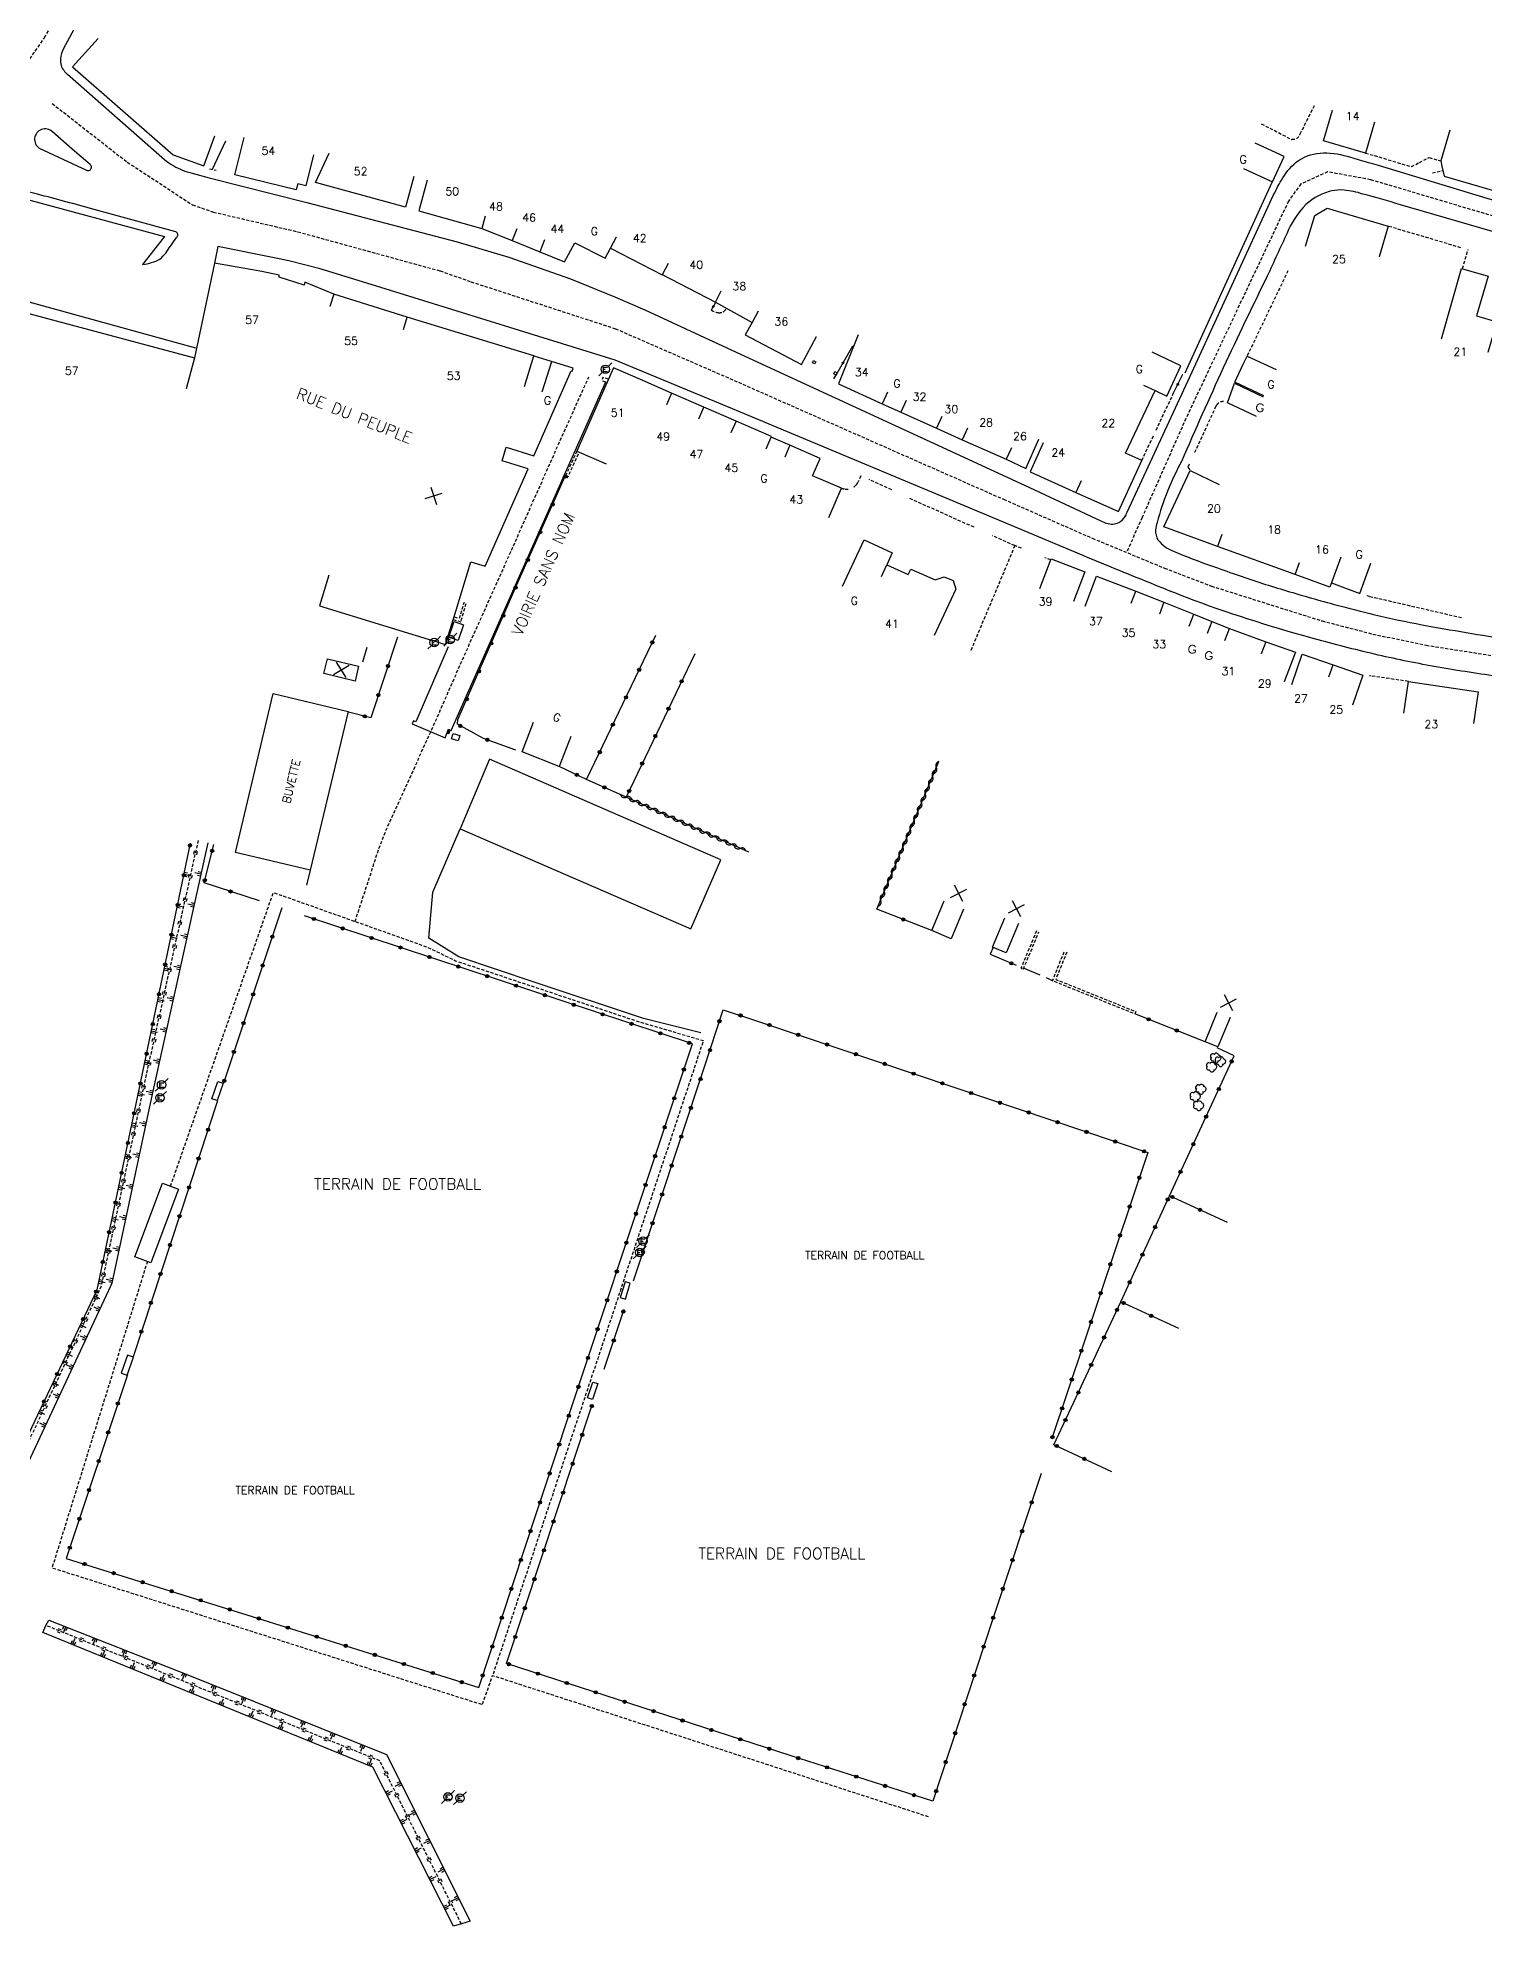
# Model space of a CAD drawing. Header units: millimetres. Extents: x 110000 to 111000, y 128000 to 129001.
# Drawn here: x 110116.5 to 110342.5, y 128413.4 to 128708.5 of the extents above; entities that cross this region are included whole.
import ezdxf
from ezdxf.enums import TextEntityAlignment as Align

# ---------------------------------------------------------------- set-up
doc = ezdxf.new("R2010")
doc.units = ezdxf.units.MM
doc.linetypes.add('DASHED', pattern=[0.75, 0.5, -0.25])
doc.layers.get('0').update_dxf_attribs({"linetype": 'CONTINUOUS'})
for name, color, linetype in [('W0001', 6, 'DASHED'), ('W0008', 7, 'CONTINUOUS'), ('W0100', 7, 'CONTINUOUS'), ('W0112', 1, 'DASHED'), ('W0211', 2, 'CONTINUOUS'), ('W0220', 5, 'DASHED'), ('W0300', 7, 'CONTINUOUS'), ('W0310', 3, 'CONTINUOUS'), ('W0322', 7, 'CONTINUOUS'), ('W0400', 7, 'CONTINUOUS'), ('W0471', 7, 'CONTINUOUS'), ('W0984', 7, 'CONTINUOUS'), ('W0989', 7, 'CONTINUOUS'), ('W0991', 7, 'CONTINUOUS'), ('W1102', 7, 'CONTINUOUS')]:
    doc.layers.add(name, color=color, linetype=linetype)
doc.styles.get("Standard").update_dxf_attribs({"font": 'romans.shx', "width": 0.85})

# ---------------------------------------------------------------- blocks, each defined once
blk = doc.blocks.new('OH01')
at = {"layer": 'W0322', "color": 0}
for radius in [0.25, 0.15]:
    blk.add_circle((0, 0), radius, dxfattribs=at)
blk = doc.blocks.new('T471')
for p, q in [((-0.333334, 0.333334), (-0.333334, -0.333334)), ((-0.333334, 0.333334), (0.333334, 0.333334)), ((-0.333334, 0), (0, 0)), ((0.500001, 0.500001), (1.000002, 1.000002)), ((-0.500001, -0.500001), (-1.000002, -1.000002)), ((-0.333334, -0.333334), (0.333334, -0.333334))]:
    blk.add_line(p, q)
blk.add_ellipse((0, 0), major_axis=(0.471405, 0.471405), ratio=1, start_param=5.4977871438, end_param=11.780972451)
blk = doc.blocks.new('T300')
for p, q in [((-0.8, 0.51), (-0.86, 0.34)), ((-0.86, 0.34), (-0.86, 0.17)), ((-0.86, 0.17), (-0.74, 0.06)), ((-0.69, 0.63), (-0.8, 0.51)), ((-0.8, -0.06), (-0.74, 0.06)), ((-0.74, 0.06), (-0.69, 0.11)), ((-0.57, 0.69), (-0.69, 0.63)), ((-0.46, 0.69), (-0.57, 0.69)), ((-0.29, 0.63), (-0.46, 0.69)), ((-0.29, 0.63), (-0.17, 0.74)), ((-0.23, 0.57), (-0.29, 0.63)), ((-0.17, 0.74), (-0.06, 0.8)), ((-0.06, 0.8), (0.06, 0.8)), ((0.06, 0.8), (0.23, 0.74)), ((0.23, 0.74), (0.34, 0.63)), ((0.34, 0.63), (0.4, 0.51)), ((0.46, 0.46), (0.34, 0.46)), ((0.4, 0.51), (0.4, 0.46)), ((0.57, 0.4), (0.46, 0.46)), ((0.57, 0.4), (0.69, 0.29)), ((0.69, 0.29), (0.74, 0.17)), ((0.74, 0.06), (0.69, -0.17)), ((0.74, 0.17), (0.74, 0.06)), ((-0.8, -0.17), (-0.8, -0.06)), ((-0.8, -0.23), (-0.8, -0.17)), ((-0.74, -0.34), (-0.8, -0.23)), ((-0.69, -0.4), (-0.74, -0.34)), ((-0.51, -0.46), (-0.69, -0.4)), ((-0.4, -0.46), (-0.51, -0.46)), ((-0.4, -0.46), (-0.34, -0.46)), ((-0.34, -0.46), (-0.34, -0.4)), ((-0.34, -0.51), (-0.34, -0.46)), ((-0.29, -0.63), (-0.34, -0.51)), ((-0.17, -0.74), (-0.29, -0.63)), ((-0.06, -0.8), (-0.17, -0.74)), ((0.06, -0.8), (-0.06, -0.8)), ((0.17, -0.74), (0.06, -0.8)), ((0.23, -0.69), (0.17, -0.74)), ((0.29, -0.46), (0.23, -0.46)), ((0.29, -0.63), (0.23, -0.69)), ((0.46, -0.4), (0.29, -0.46)), ((0.34, -0.51), (0.29, -0.63)), ((0.34, -0.51), (0.34, -0.46)), ((0.57, -0.34), (0.46, -0.4)), ((0.63, -0.29), (0.57, -0.34)), ((0.69, -0.17), (0.63, -0.29))]:
    blk.add_line(p, q)
blk = doc.blocks.new('T400')
for p, q in [((-0.15, 0.3), (0.15, 0.3)), ((-0.15, -0.25), (-0.15, 0.3)), ((-0.15, 0.15), (0.15, 0.15)), ((-0.15, 0), (0.15, 0)), ((0.15, 0.3), (0.15, -0.25)), ((-0.15, -0.15), (0.15, -0.15)), ((-0.15, -0.25), (-0.15, -0.3)), ((-0.15, -0.3), (0.15, -0.3)), ((0.15, -0.3), (0.15, -0.25))]:
    blk.add_line(p, q)
blk = doc.blocks.new('t211o')
at = {"color": 0, "linetype": 'Continuous'}
for p, q in [((-0.29, 0.5), (-0.29, 0)), ((0, 1), (0, 0)), ((0.29, 0.5), (0.29, 0))]:
    blk.add_line(p, q, dxfattribs=at)
blk = doc.blocks.new('t991o')
at = {"color": 0, "linetype": 'Continuous'}
for p, q in [((-1, 1), (1, -1)), ((-1, -1), (1, 1))]:
    blk.add_line(p, q, dxfattribs=at)
blk = doc.blocks.new('t322o')
at = {"color": 0, "linetype": 'Continuous'}
for radius in [0.25, 0.15]:
    blk.add_circle((0, 0), radius, dxfattribs=at)
blk = doc.blocks.new('t310o')
at = {"color": 0, "linetype": 'Continuous'}
for centre, start, end in [((-0.5, 0.38), 216.8699, 323.1304), ((0.5, -0.37), 36.8699, 143.1303)]:
    blk.add_arc(centre, 0.625, start, end, dxfattribs=at)
blk = doc.blocks.new('t220o')
at = {"color": 0, "linetype": 'Continuous'}
for p, q in [((-0.25, 0.25), (0.25, 0.25)), ((-0.25, -0.25), (0.25, -0.25))]:
    blk.add_line(p, q, dxfattribs=at)

msp = doc.modelspace()

# ---------------------------------------------------------------- linework, layer by layer
at = {"layer": 'W0001'}
for points in [[(110000, 128570.08), (110006.63, 128576.43), (110022.99, 128593.94), (110050.82, 128625.62), (110059.6, 128635.59), (110085.46, 128665.16), (110098.4, 128680.4), (110117.54, 128708.51), (110124.45, 128720.43), (110146.71, 128761.65), (110191.31, 128843.55), (110197.54, 128853.16), (110207.24, 128865.84), (110226.96, 128887.47), (110250.24, 128913.89), (110267.84, 128925.05), (110261.51, 128938.3), (110259.39, 128941.04), (110253.92, 128945.71), (110190.57, 128987.87), (110173.53, 128999.16), (110172.53, 129000)], [(110118.76, 128698.24), (110130.5, 128689.07), (110140.68, 128682.4), (110143.96, 128681.27), (110157.14, 128678.19), (110179.36, 128672.08), (110184.17, 128670.39), (110206.74, 128663.05), (110225.98, 128654.67), (110267.39, 128636.39), (110281.24, 128630.31), (110292.5, 128625.64), (110299.84, 128622.83), (110317.13, 128617.39), (110325.07, 128615.34), (110333.39, 128613.59), (110349.75, 128611.04), (110437.54, 128600.11), (110457.26, 128596.81), (110468.87, 128594.86), (110468.87, 128594.86)], [(110477.33, 128640.77), (110464.62, 128645.75), (110455.38, 128649.92), (110449.51, 128653.54), (110443.28, 128653.82), (110437.86, 128653), (110364.05, 128674.64), (110324.7, 128686.33), (110318, 128687.55), (110313.83, 128685.68), (110311.88, 128682.98), (110295.86, 128649.02), (110289.02, 128633.56), (110286.59, 128628.09), (110286.59, 128628.09)]]:
    msp.add_lwpolyline(points, dxfattribs=at)
at = {"layer": 'W0001', "flags": 128}
for points in [[(110166.09, 128570.43), (110169.79, 128581.78), (110170.85, 128584.5), (110177.9, 128600.07), (110178.51, 128601.4), (110182.61, 128610.79), (110190.4, 128628.18), (110197.9, 128645.09), (110202.61, 128655.54)], [(110137.25, 128529.07), (110153.32, 128574.96), (110177.38, 128566.43), (110181.79, 128564.29), (110183.14, 128563.84), (110210.6, 128554.71), (110220.49, 128551.82), (110207.54, 128512.83), (110203.57, 128500.87), (110202.15, 128496.64), (110187.57, 128452.62)], [(110133.63, 128517.31), (110118.75, 128469.45), (110185.97, 128448.07), (110187.57, 128452.62), (110255.65, 128430.57)]]:
    msp.add_lwpolyline(points, dxfattribs=at)
at = {"layer": 'W0008'}
for points in [[(110126.62, 128718.08), (110120.54, 128706.83, 0.1048), (110120.05, 128705.23, 0.098), (110120.16, 128704.17, 0.1317), (110121.14, 128702.8), (110136.32, 128689.46, 0.0346), (110137.67, 128688.55), (110137.76, 128688.49, 0.0793), (110140.62, 128687.34), (110143.27, 128686.62), (110158.56, 128682.75), (110182.05, 128676.6), (110190.12, 128674.2), (110199.74, 128670.83), (110206.76, 128667.99), (110211.33, 128666), (110226.31, 128659.06), (110270.63, 128638.61), (110282.58, 128633.05, 0.1206), (110284.45, 128632.49, 0.144), (110285.68, 128632.98, 0.1257), (110286.51, 128633.99, -0.0012), (110286.68, 128634.38), (110296.51, 128655.65), (110309.57, 128683.95, -0.0338), (110311, 128686.6, -0.1013), (110313.47, 128689.35, -0.1403), (110317.34, 128690.52, -0.0777), (110321.58, 128689.84, -0.0015), (110322.93, 128689.44, -0.0021), (110325.89, 128688.58), (110373.92, 128674.04)], [(110118.8, 128693.82, 1.0925), (110116.75, 128691.25), (110124.12, 128687.84, 1.0022), (110124.68, 128688.68), (110121.88, 128691.1), (110118.8, 128693.82), (110118.8, 128693.82)], [(110132.89, 128673.1, 0.0994), (110135.6, 128673.91, 0.0777), (110137.23, 128675.96, 0.0289), (110138.18, 128677.32, 0.5776), (110138.08, 128678.18), (110125.31, 128681.66, 0.0057), (110116.46, 128684.07), (110113.51, 128684.8, 0.108), (110110.41, 128684.63, 0.0739), (110106.52, 128683.28, 0.0374), (110104.39, 128682.1, 0.8589), (110104.09, 128681.21), (110110.05, 128679.51), (110113.53, 128683.6), (110136.32, 128677.45), (110132.89, 128673.1), (110132.89, 128673.1)], [(110354.19, 128675.24), (110329.38, 128682.39, 0.0186), (110323.5, 128684.08, 0.0667), (110320.57, 128684.69, 0.0867), (110318.66, 128684.57, 0.0175), (110318.25, 128684.46, 0.1446), (110314.19, 128682.01, 0.085), (110311.67, 128677.99, 0.0024), (110308.57, 128671.25, 0.0135), (110295.22, 128642.39, 0.0602), (110291.36, 128632.75, 0.076), (110291.11, 128631.6, 0.1531), (110291.53, 128630.01, 0.1479), (110293.93, 128628.3, 0.0203), (110299.85, 128626.01, 0.0039), (110303.71, 128624.64, 0.0114), (110311.09, 128622.25, 0.0095), (110318.89, 128620.02, 0.01), (110325.39, 128618.35, 0.0114), (110332.73, 128616.8, 0.0089), (110346.6, 128614.47, 0.0073)], [(110343.78, 128608.82, -0.0093), (110334.04, 128610.39, -0.0129), (110324.74, 128612.33, -0.01), (110315.37, 128614.76, -0.024), (110295.98, 128621.03, -0.0044), (110291.07, 128622.99, -0.003), (110279.9, 128627.56), (110264.16, 128634.17), (110225.64, 128650.29), (110206.73, 128658.12), (110168.61, 128669.96), (110160.63, 128672.38), (110155.71, 128673.63), (110153.69, 128674.05), (110144.64, 128675.91), (110144.12, 128673.27), (110144.12, 128673.27)], [(110141.21, 128660.01), (110111.22, 128668.28, 0.0953), (110104.56, 128668.42, 0.045), (110096.4, 128666.9, 0.0403), (110089.4, 128664, 0.0986), (110087.53, 128662.77), (110058.69, 128629.97), (110050.7, 128620.89), (110029.06, 128596.27, -0.0153), (110009.7, 128575.24, -0.0057), (110003.17, 128568.84, -0.00369), (110000, 128565.82)]]:
    msp.add_lwpolyline(points, format="xyb", dxfattribs=at)
at = {"layer": 'W0008', "flags": 128}
for points in [[(110180.64, 128613.36), (110175.57, 128601.64), (110175.22, 128601.8), (110174.99, 128601.3), (110180.17, 128599.11), (110180.65, 128600.49), (110181.07, 128600.28), (110191.34, 128623.45), (110205.26, 128654.74)], [(110220.11, 128553.03), (110211.11, 128555.25), (110194.06, 128560.94), (110182.3, 128564.9), (110177.6, 128567.82), (110178.2, 128575.01), (110182.51, 128584.92)]]:
    msp.add_lwpolyline(points, dxfattribs=at)
for points in [[(110181.4, 128599.81), (110182.46, 128599.47), (110182.19, 128598.64), (110181.14, 128598.98)], [(110182.51, 128584.92), (110218.51, 128569.28), (110223.2, 128580.04), (110187.07, 128595.77)]]:
    msp.add_lwpolyline(points, close=True, dxfattribs=at)
at = {"layer": 'W0100', "flags": 128}
for points in [[(110161.98, 128624.55), (110160.51, 128619.77), (110180.19, 128613.73), (110181.85, 128619.09), (110184.18, 128626.64), (110186.39, 128625.96), (110193.12, 128641.16), (110189.04, 128642.42), (110189.7, 128644.54), (110194.02, 128643.21), (110199.86, 128656.45), (110200, 128656.41), (110200.15, 128656.89), (110194.08, 128658.77)], [(110211.02, 128654.94), (110206.44, 128656.95), (110202.49, 128647.97), (110200.72, 128643.9), (110205.31, 128641.91)], [(110199.79, 128599.31), (110197.98, 128594.65), (110192.16, 128596.91), (110193.97, 128601.57)], [(110261.11, 128572.35), (110259.18, 128567.74), (110256.15, 128569.02), (110258.08, 128573.63)], [(110269.72, 128570.13), (110267.8, 128565.51), (110265.67, 128566.4), (110267.59, 128571.01)], [(110302.76, 128555.45), (110300.85, 128550.83), (110298.86, 128551.65), (110300.77, 128556.27)]]:
    msp.add_lwpolyline(points, dxfattribs=at)
for points in [[(110183.03, 128616.76), (110182.16, 128614.31), (110180.7, 128614.83), (110181.57, 128617.28)], [(110166.64, 128610.31), (110166.08, 128607.99), (110161.22, 128609.17), (110161.78, 128611.48)], [(110164.98, 128603.24), (110159.06, 128578.43), (110147.38, 128581.22), (110153.3, 128606.03)], [(110144.62, 128545.45), (110145.48, 128545.16), (110144.55, 128542.45), (110143.7, 128542.74)], [(110135.98, 128529.55), (110138.52, 128528.59), (110134.19, 128517.1), (110131.66, 128518.05)], [(110209.05, 128513.9), (110208.26, 128514.14), (110207.5, 128511.66), (110208.3, 128511.42)], [(110130.51, 128502.69), (110129.54, 128499.88), (110130.48, 128499.56), (110131.45, 128502.37)], [(110203.18, 128495.75), (110202.39, 128496.01), (110203.2, 128498.47), (110203.98, 128498.22)]]:
    msp.add_lwpolyline(points, close=True, dxfattribs=at)
at = {"layer": 'W0112'}
for p, q in [((110237.53, 128657.71), (110237.71, 128658.07)), ((110237.89, 128657.54), (110237.53, 128657.71)), ((110237.71, 128658.07), (110238.06, 128657.89)), ((110238.06, 128657.89), (110237.89, 128657.54)), ((110240.85, 128655.99), (110241.02, 128656.35)), ((110241.21, 128655.81), (110240.85, 128655.99)), ((110241.02, 128656.35), (110241.38, 128656.17)), ((110241.38, 128656.17), (110241.21, 128655.81))]:
    msp.add_line(p, q, dxfattribs=at)
for points in [[(110307.62, 128695.05), (110310.31, 128693.71), (110312.35, 128692.59), (110312.4, 128692.67, 0.3897), (110313.72, 128693.47), (110315.95, 128697.95), (110315.95, 128697.95)], [(110221.73, 128665.93, 0.0986), (110222.86, 128665.55, 0.1597), (110223.65, 128665.73, 0.0816), (110224.08, 128666.18), (110224.08, 128666.18)], [(110301.74, 128651.69, 0.1244), (110300.91, 128651.41, 0.1142), (110300.56, 128650.92), (110297.22, 128643.69), (110297.22, 128643.69)], [(110245.09, 128640.04), (110244.69, 128639.14, -0.0788), (110244.36, 128638.65, -0.0405), (110244, 128638.33), (110244, 128638.33)], [(110243.13, 128637.99, -0.0442), (110242.62, 128637.98, -0.0494), (110242.06, 128638.12), (110242.06, 128638.12)]]:
    msp.add_lwpolyline(points, format="xyb", dxfattribs=at)
for points in [[(110323.9, 128690.5), (110325.29, 128690.1), (110331.09, 128688.37), (110332.34, 128689.02), (110333.85, 128689.8), (110335.67, 128689.27), (110335.67, 128689.27)], [(110143.33, 128688.03), (110144.4, 128687.81), (110144.4, 128687.81)], [(110334.37, 128687.42), (110335.99, 128687.77), (110335.99, 128687.77)], [(110338.82, 128675.7), (110327.47, 128679.06), (110327.47, 128679.06)], [(110339.07, 128672.45), (110339.94, 128675.4), (110339.94, 128675.4)], [(110311.81, 128672.1), (110305.42, 128658.78), (110305.42, 128658.78)], [(110194.2, 128658.73), (110194, 128658.79), (110194, 128658.79)], [(110291.21, 128647.19), (110293.89, 128652.9), (110293.89, 128652.9)], [(110288.98, 128642.45), (110290.78, 128646.3), (110290.78, 128646.3)], [(110249.9, 128637.88), (110246.36, 128639.47), (110246.36, 128639.47)], [(110296.39, 128641.86), (110296.17, 128641.42), (110296.55, 128640.86), (110296.55, 128640.86)], [(110262.77, 128632.02), (110252.75, 128636.51), (110252.75, 128636.51)], [(110270.18, 128628.75), (110269.14, 128629.15), (110265.64, 128630.71), (110265.64, 128630.71)], [(110269.14, 128629.15), (110262.17, 128612.55), (110262.17, 128612.55)], [(110274.75, 128626.96), (110273.84, 128627.25), (110273.84, 128627.25)], [(110324.1, 128621.37), (110324.47, 128621.26), (110324.47, 128621.26)], [(110324.55, 128621.23), (110339.15, 128617.86), (110339.15, 128617.86)], [(110330.62, 128607.94), (110324.53, 128608.82), (110324.53, 128608.82)]]:
    msp.add_lwpolyline(points, dxfattribs=at)
at = {"layer": 'W0112', "flags": 128}
for points in [[(110205.65, 128655.15), (110204.79, 128655.43), (110204.63, 128654.95), (110205.44, 128654.68)], [(110200.72, 128643.9), (110198.91, 128639.99), (110199.28, 128639.82), (110201.09, 128643.73)], [(110181.39, 128617.61), (110182.6, 128617.24), (110183.44, 128620.11), (110183.05, 128620.23), (110182.33, 128617.74), (110181.51, 128617.99)], [(110272.53, 128568.96), (110270.1, 128563.12), (110270.47, 128562.97), (110272.9, 128568.81)], [(110277.26, 128565.65), (110275.54, 128561.38), (110288.04, 128556.35), (110287.89, 128555.98), (110275.02, 128561.16), (110276.89, 128565.79)]]:
    msp.add_lwpolyline(points, dxfattribs=at)
at = {"layer": 'W0211', "flags": 128}
msp.add_lwpolyline([(110143.08, 128582.74), (110134.38, 128543.46), (110128.09, 128513.9), (110127.93, 128513.56), (110095.01, 128443.19), (110093.84, 128443.74), (110093.12, 128444.18)], dxfattribs=at)
msp.add_lwpolyline([(110168.87, 128438.3), (110117.31, 128459.33), (110117.79, 128460.44), (110118.22, 128461.27), (110139.97, 128452.72), (110170.99, 128440.26), (110184.06, 128414.23), (110182.69, 128413.79), (110181.48, 128413.44)], close=True, dxfattribs=at)
at = {"layer": 'W0220', "flags": 128}
for points in [[(110093.84, 128443.74), (110126.43, 128513.4), (110132.9, 128543.79), (110141.6, 128583.07)], [(110182.69, 128413.79), (110169.93, 128439.28), (110117.79, 128460.44)]]:
    msp.add_lwpolyline(points, dxfattribs=at)
at = {"layer": 'W0310'}
msp.add_lwpolyline([(110295.74, 128656.17), (110309.33, 128685.93), (110309.33, 128685.93)], dxfattribs=at)
at = {"layer": 'W0310', "flags": 128}
for points in [[(110247.59, 128572.36), (110257.27, 128595.4)], [(110227.58, 128581.24), (110208.43, 128589.87)]]:
    msp.add_lwpolyline(points, dxfattribs=at)
at = {"layer": 'W0322'}
for points in [[(110222.35, 128667.06), (110221.72, 128665.95), (110221.72, 128665.95)], [(110240.86, 128655.19), (110241.34, 128656.02), (110243.83, 128660.36), (110243.83, 128660.36)], [(110293.83, 128652.8), (110295.4, 128655.97), (110295.4, 128655.97)]]:
    msp.add_lwpolyline(points, dxfattribs=at)
at = {"layer": 'W0322', "flags": 128}
for points in [[(110191.21, 128597.21), (110186.14, 128599.04), (110182.06, 128601.25), (110182.15, 128602), (110191.29, 128622.92), (110198.91, 128639.99)], [(110172.72, 128614.84), (110168.53, 128602.24), (110165.04, 128603.15)], [(110167.93, 128613.22), (110167.26, 128610.95)], [(110202.25, 128592.61), (110213.05, 128615.15)], [(110219.14, 128612.24), (110208.43, 128589.87), (110202.25, 128592.61), (110197.98, 128594.65)], [(110088.61, 128446.33), (110093.12, 128444.18), (110125.78, 128512.87), (110131.88, 128541.93), (110140.37, 128582.67)], [(110151.14, 128573.63), (110142.5, 128576.47), (110144.02, 128582.47)], [(110159.06, 128578.43), (110158.5, 128576.08)], [(110154.66, 128572.57), (110145.52, 128545.17)], [(110256.15, 128569.02), (110247.59, 128572.36)], [(110130.53, 128499.62), (110120.96, 128470.92), (110150.82, 128461.59), (110185.4, 128450.75), (110194.36, 128477.86), (110218.78, 128551.3), (110158.18, 128571.31)], [(110265.73, 128566.37), (110265.29, 128565.31), (110269.34, 128563.58)], [(110273.08, 128562.02), (110270.48, 128563.14)], [(110275.02, 128561.16), (110274.1, 128561.6)], [(110209.55, 128514.26), (110220.62, 128547.58), (110223.59, 128556.64), (110229.56, 128554.67), (110259.63, 128544.52), (110289.89, 128534.33), (110274.94, 128489.63)], [(110298.86, 128551.65), (110287.89, 128555.98)], [(110284.3, 128484.45), (110275.24, 128488.68), (110285.69, 128511.02), (110293.3, 128527.58), (110303.41, 128549.43), (110300.77, 128550.71)], [(110144.61, 128542.41), (110131.39, 128502.39)], [(110302.37, 128523.38), (110293.3, 128527.58)], [(110204.99, 128500.46), (110208.12, 128509.88)], [(110294.76, 128506.82), (110285.69, 128511.02)], [(110273.27, 128484.18), (110265.75, 128461.61), (110256.33, 128432.99), (110234.18, 128440.06), (110189.75, 128454.5), (110203.12, 128494.92)]]:
    msp.add_lwpolyline(points, dxfattribs=at)
at = {"layer": 'W1102'}
for points in [[(110125.93, 128708.38), (110121.96, 128703.98), (110137.67, 128690.21), (110137.68, 128690.2), (110142.47, 128688.47), (110144.17, 128693.17), (110144.17, 128693.17)], [(110325.3, 128695.3), (110323.9, 128690.5), (110317.38, 128692.4), (110318.78, 128697.2), (110318.78, 128697.2)], [(110143.73, 128687.86), (110145.87, 128692.38), (110145.87, 128692.38)], [(110159.6, 128690.24), (110158.39, 128685.39), (110157.12, 128685.7), (110156.87, 128684.72), (110147.31, 128687.1), (110148.76, 128692.92), (110148.76, 128692.92)], [(110337.07, 128694.07), (110335.67, 128689.27), (110335.85, 128688.44), (110336.19, 128686.88), (110346.92, 128683.74), (110348.32, 128688.54), (110348.32, 128688.54)], [(110175.28, 128686.85), (110173.95, 128682.03), (110159.89, 128685.91), (110162.01, 128690.45), (110162.01, 128690.45)], [(110304.84, 128688.07), (110309.39, 128685.98), (110311.21, 128689.96), (110306.67, 128692.04), (110306.67, 128692.04)], [(110177.36, 128686.28), (110176.02, 128681.46), (110185.88, 128678.71), (110190.61, 128676.82), (110194.92, 128675.08), (110198.81, 128673.51), (110200.42, 128676.48), (110205.15, 128674.07), (110206, 128675.65), (110214.07, 128671.46), (110214.06, 128671.5), (110222.36, 128667.17), (110228.09, 128664), (110227.04, 128662.07), (110235.83, 128657.43), (110238.16, 128661.85), (110238.16, 128661.85)], [(110186.41, 128680.64), (110185.88, 128678.71), (110185.88, 128678.71)], [(110314.57, 128675.93), (110315.99, 128680.72), (110317.94, 128681.86), (110327.47, 128679.06), (110326.05, 128674.26), (110326.05, 128674.26)], [(110191.35, 128678.67), (110190.61, 128676.82), (110190.61, 128676.82)], [(110195.67, 128676.93), (110194.92, 128675.08), (110194.92, 128675.08)], [(110206, 128675.65), (110206.93, 128677.42), (110206.93, 128677.42)], [(110192.54, 128654.01), (110194, 128658.79), (110174.23, 128664.85), (110162.75, 128668.44), (110158.23, 128670.33), (110158.14, 128669.85), (110154.21, 128671.09), (110154.24, 128671.42), (110151.53, 128671.98), (110144.12, 128673.27), (110140.99, 128658.48), (110140.99, 128658.48)], [(110215, 128673.23), (110214.07, 128671.46), (110214.07, 128671.46)], [(110335.79, 128661.48), (110338.92, 128672.47), (110343.09, 128671.25), (110341.25, 128665.07), (110344.45, 128664.11), (110343.02, 128659.32), (110343.02, 128659.32)], [(110222.36, 128667.17), (110223.29, 128668.94), (110223.29, 128668.94)], [(110109.32, 128661.78), (110110.62, 128666.61), (110140.99, 128658.48), (110139.7, 128653.65), (110139.7, 128653.65)], [(110162.75, 128668.44), (110162.15, 128666.53), (110162.15, 128666.53)], [(110173.63, 128662.94), (110174.23, 128664.85), (110174.23, 128664.85)], [(110229.02, 128665.77), (110228.09, 128664), (110228.09, 128664)], [(110244.66, 128662.08), (110241.6, 128654.42), (110248.43, 128651.29), (110251.35, 128649.99), (110256.92, 128647.5), (110260.92, 128645.67), (110267.79, 128642.64), (110270.84, 128641.23), (110272.9, 128645.79), (110272.9, 128645.79)], [(110195.29, 128653.19), (110196.79, 128657.93)], [(110273.54, 128645.23), (110271.51, 128640.66), (110278.69, 128637.46), (110285.33, 128634.51), (110288.98, 128642.45), (110288.97, 128642.44), (110286.43, 128643.62), (110291.06, 128653.39), (110292.86, 128652.53), (110295.09, 128657.23), (110290.57, 128659.37), (110290.57, 128659.37)], [(110308.01, 128652.55), (110303.48, 128654.68), (110304.82, 128657.53), (110305.42, 128658.78), (110309.94, 128656.65), (110309.94, 128656.65)], [(110240.07, 128633.53), (110242.06, 128638.12), (110237.54, 128640.08), (110238.72, 128642.79), (110234.01, 128644.83), (110231.06, 128646.11), (110231.11, 128646.22), (110225.6, 128648.61), (110220.57, 128650.8), (110215.51, 128653), (110211.02, 128654.95)], [(110289.25, 128654.24), (110291.06, 128653.39), (110291.06, 128653.39)], [(110306.87, 128649.35), (110302.35, 128651.48), (110303.43, 128654.55), (110307.95, 128652.42), (110307.95, 128652.42)], [(110215.51, 128653), (110214.72, 128651.16), (110214.72, 128651.16)], [(110249.25, 128653.12), (110248.43, 128651.29), (110248.43, 128651.29)], [(110252.18, 128651.81), (110251.35, 128649.99), (110251.35, 128649.99)], [(110219.78, 128648.96), (110220.57, 128650.8), (110220.57, 128650.8)], [(110225.6, 128648.61), (110224.8, 128646.77), (110224.8, 128646.77)], [(110257.74, 128649.32), (110256.92, 128647.5), (110256.92, 128647.5)], [(110230.27, 128644.27), (110231.06, 128646.11), (110231.06, 128646.11)], [(110261.74, 128647.49), (110260.92, 128645.67), (110260.92, 128645.67)], [(110234.01, 128644.83), (110233.21, 128643), (110233.21, 128643)], [(110268.62, 128644.46), (110267.79, 128642.64), (110267.79, 128642.64)], [(110279.5, 128639.28), (110278.69, 128637.46), (110278.69, 128637.46)], [(110320.06, 128627.36), (110318.35, 128622.66), (110312.91, 128624.63), (110300.82, 128629.01), (110292.39, 128632.08), (110296.55, 128640.87), (110301.07, 128638.73), (110301.07, 128638.73)], [(110301.5, 128630.89), (110300.82, 128629.01), (110300.82, 128629.01)], [(110242.23, 128622.82), (110245.61, 128630.07), (110249.98, 128628.04), (110249.16, 128626.13), (110252.5, 128624.66), (110252.87, 128625.48), (110256.7, 128623.79), (110258.11, 128624.28), (110259.5, 128623.69), (110259.93, 128622.37), (110256.55, 128615.12), (110256.55, 128615.12)], [(110248.31, 128624.32), (110249.16, 128626.13), (110249.16, 128626.13)], [(110273.04, 128622.43), (110274.82, 128627.09), (110280.09, 128625.08), (110278.3, 128620.41), (110278.3, 128620.41)], [(110312.91, 128624.63), (110313.59, 128626.51), (110313.59, 128626.51)], [(110318.59, 128623.34), (110323.03, 128621.69), (110324.74, 128626.39), (110324.74, 128626.39)], [(110280.12, 128619.71), (110281.9, 128624.38), (110288.03, 128622.05), (110292.43, 128620.31), (110297.08, 128618.42), (110299.89, 128617.3), (110302.65, 128616.19), (110308.33, 128614.13), (110312.98, 128612.53), (110311.2, 128607.86), (110311.2, 128607.86)], [(110287.32, 128620.19), (110288.03, 128622.05), (110288.03, 128622.05)], [(110292.43, 128620.31), (110291.72, 128618.44), (110291.72, 128618.44)], [(110296.37, 128616.55), (110297.08, 128618.42), (110297.08, 128618.42)], [(110299.89, 128617.3), (110299.17, 128615.43), (110299.17, 128615.43)], [(110301.94, 128614.32), (110302.65, 128616.19), (110302.65, 128616.19)], [(110308.33, 128614.13), (110307.62, 128612.26), (110307.62, 128612.26)], [(110312.42, 128607.45), (110314.04, 128612.18), (110318.85, 128610.52), (110323.5, 128608.94), (110321.89, 128604.21), (110321.89, 128604.21)], [(110318.2, 128608.63), (110318.85, 128610.52), (110318.85, 128610.52)], [(110329.88, 128602.99), (110330.62, 128607.93), (110341.52, 128606.3), (110340.77, 128601.35), (110340.77, 128601.35)]]:
    msp.add_lwpolyline(points, dxfattribs=at)

# ---------------------------------------------------------------- block references
at = {"layer": 'W0211'}
for p, rotation in [((110139.35, 128577.78), 258.2305298500503), ((110142, 128577.86), 77.511626249914), ((110138.33, 128572.88), 258.2305298500503), ((110140.92, 128572.98), 77.51162624992396), ((110139.84, 128568.1), 77.511626249914), ((110137.31, 128567.99), 258.2305298500503), ((110136.29, 128563.09), 258.230529850034), ((110138.76, 128563.22), 77.51162624992214), ((110135.28, 128558.2), 258.2305298500585), ((110137.68, 128558.33), 77.51162624991582), ((110136.6, 128553.45), 77.51162624991582), ((110134.26, 128553.31), 258.2305298500405), ((110133.24, 128548.41), 258.230529850034), ((110135.52, 128548.57), 77.51162624991582), ((110132.22, 128543.52), 258.2305298500422), ((110134.43, 128543.69), 77.51162624992396), ((110133.39, 128538.8), 77.97904189362498), ((110131.19, 128538.62), 258.131669185293), ((110130.16, 128533.73), 258.1316691852849), ((110132.35, 128533.91), 77.97904189363312), ((110129.13, 128528.84), 258.131669185293), ((110131.31, 128529.02), 77.97904189362498), ((110128.11, 128523.95), 258.1316691852832), ((110130.27, 128524.13), 77.97904189363312), ((110127.08, 128519.05), 258.1316691853012), ((110129.23, 128519.24), 77.97904189363312), ((110126.05, 128514.16), 258.1316691852832), ((110128.18, 128514.35), 77.97904189362498), ((110126.17, 128509.79), 64.93191039002585), ((110125.32, 128511.91), 244.5715145878295), ((110123.17, 128507.39), 244.5715145878295), ((110124.05, 128505.26), 64.93191039002585), ((110121.03, 128502.88), 244.5715145878295), ((110121.93, 128500.73), 64.93191039002937), ((110118.88, 128498.36), 244.5715145878406), ((110119.81, 128496.2), 64.93191039002937), ((110116.73, 128493.85), 244.5715145878446), ((110117.69, 128491.68), 64.93191039002585), ((110120.88, 128460.23), 158.5344989937664), ((110121.94, 128457.45), 337.8063919369122), ((110125.53, 128458.4), 158.5344989937695), ((110126.57, 128455.56), 337.8063919368937), ((110130.18, 128456.57), 158.5344989937293), ((110131.2, 128453.67), 337.80639193692), ((110134.84, 128454.74), 158.5344989937323), ((110135.83, 128451.78), 337.8063919369015), ((110139.49, 128452.91), 158.5344989937431), ((110140.45, 128449.89), 337.8063919369278), ((110144.13, 128451.05), 158.1122543598713), ((110145.08, 128448), 337.8063919369092), ((110148.77, 128449.19), 158.112254359845), ((110149.71, 128446.12), 337.8063919368937), ((110153.41, 128447.32), 158.1122543598604), ((110154.34, 128444.23), 337.80639193692), ((110158.05, 128445.46), 158.1122543598372), ((110158.97, 128442.34), 337.8063919369015), ((110162.69, 128443.6), 158.1122543598527), ((110167.33, 128441.73), 158.1122543598713), ((110163.6, 128440.45), 337.80639193692), ((110168.23, 128438.56), 337.8063919369092), ((110173.24, 128435.79), 116.6578295182745), ((110171, 128434.1), 296.8983364129891), ((110173.26, 128429.64), 296.8983364130078), ((110175.48, 128431.32), 116.6578295182633), ((110177.72, 128426.86), 116.657829518282), ((110175.52, 128425.18), 296.898336413004), ((110177.78, 128420.73), 296.8983364129965), ((110179.97, 128422.39), 116.6578295182559), ((110182.21, 128417.92), 116.6578295182745), ((110180.04, 128416.27), 296.8983364129853)]:
    msp.add_blockref('t211o', p, dxfattribs=dict(at, rotation=rotation))
at = {"layer": 'W0220'}
for p, rotation in [((110141.17, 128581.16), 77.51162624989678), ((110140.36, 128577.5), 77.51162624989678), ((110139.55, 128573.84), 77.51162624989678), ((110138.74, 128570.18), 77.51162624989678), ((110137.93, 128566.51), 77.51162624989678), ((110137.12, 128562.85), 77.51162624989678), ((110136.31, 128559.19), 77.51162624989678), ((110135.5, 128555.53), 77.51162624989678), ((110134.69, 128551.87), 77.51162624989678), ((110133.88, 128548.21), 77.51162624989678), ((110133.06, 128544.55), 77.51162624989678), ((110132.28, 128540.88), 77.97904189365933), ((110131.5, 128537.21), 77.97904189365933), ((110130.72, 128533.55), 77.97904189365933), ((110129.93, 128529.88), 77.97904189365933), ((110129.15, 128526.21), 77.97904189365933), ((110128.37, 128522.54), 77.97904189365933), ((110127.59, 128518.87), 77.97904189365933), ((110126.81, 128515.21), 77.97904189365933), ((110125.62, 128511.68), 64.93191039002043), ((110124.03, 128508.28), 64.93191039002043), ((110122.44, 128504.88), 64.93191039002043), ((110120.85, 128501.49), 64.93191039002043), ((110119.26, 128498.09), 64.93191039002043), ((110117.68, 128494.69), 64.93191039002043), ((110119.9, 128459.58), 157.9151459755218), ((110123.37, 128458.17), 157.9151459755218), ((110126.85, 128456.76), 157.9151459755218), ((110130.32, 128455.35), 157.9151459755218), ((110133.8, 128453.94), 157.9151459755218), ((110137.27, 128452.53), 157.9151459755218), ((110140.75, 128451.12), 157.9151459755218), ((110144.22, 128449.71), 157.9151459755218), ((110147.7, 128448.3), 157.9151459755218), ((110151.17, 128446.89), 157.9151459755218), ((110154.65, 128445.48), 157.9151459755218), ((110158.12, 128444.07), 157.9151459755218), ((110161.6, 128442.66), 157.9151459755218), ((110165.07, 128441.25), 157.9151459755218), ((110168.55, 128439.84), 157.9151459755218), ((110170.94, 128437.26), 116.5992869419146), ((110172.62, 128433.91), 116.5992869419146), ((110174.3, 128430.56), 116.5992869419146), ((110175.98, 128427.2), 116.5992869419146), ((110177.66, 128423.85), 116.5992869419146), ((110179.34, 128420.5), 116.5992869419146), ((110181.01, 128417.14), 116.5992869419146)]:
    msp.add_blockref('t220o', p, dxfattribs=dict(at, rotation=rotation))
at = {"layer": 'W0300'}
for p in [(110299.92, 128547.67), (110300.58, 128549.08), (110301.29, 128548.54), (110298.24, 128544.21), (110297.37, 128543.04), (110297.89, 128541.62)]:
    msp.add_blockref('T300', p, dxfattribs=at)
at = {"layer": 'W0310'}
for p, rotation in [((110256.88, 128594.48), 67.22432661128298), ((110255.72, 128591.72), 67.22432661128298), ((110256.3, 128593.1), 67.22432661128298), ((110208.44, 128589.87), 155.7333942376702), ((110209.8, 128589.25), 155.7333942376702), ((110211.17, 128588.63), 155.7333942376702), ((110254.56, 128588.95), 67.22432661128298), ((110255.14, 128590.33), 67.22432661128298), ((110212.54, 128588.02), 155.7333942376702), ((110213.91, 128587.4), 155.7333942376702), ((110215.27, 128586.79), 155.7333942376702), ((110216.64, 128586.17), 155.7333942376702), ((110218.01, 128585.55), 155.7333942376702), ((110253.4, 128586.19), 67.22432661128298), ((110253.98, 128587.57), 67.22432661128298), ((110219.38, 128584.94), 155.7333942376702), ((110220.74, 128584.32), 155.7333942376702), ((110222.11, 128583.7), 155.7333942376702), ((110223.48, 128583.09), 155.7333942376702), ((110252.24, 128583.42), 67.22432661128298), ((110252.82, 128584.8), 67.22432661128298), ((110224.85, 128582.47), 155.7333942376702), ((110226.21, 128581.85), 155.7333942376702), ((110250.5, 128579.27), 67.22432661128298), ((110251.08, 128580.65), 67.22432661128298), ((110251.66, 128582.04), 67.22432661128298), ((110249.33, 128576.5), 67.22432661128298), ((110249.92, 128577.89), 67.22432661128298), ((110248.17, 128573.74), 67.22432661128298), ((110248.75, 128575.12), 67.22432661128298)]:
    msp.add_blockref('t310o', p, dxfattribs=dict(at, rotation=rotation))
at = {"layer": 'W0322', "xscale": 0.5, "yscale": 0.5, "zscale": 0.5}
for p, rotation in [((110222.04, 128666.52), 240.7042365557468), ((110242.31, 128657.71), 60.14979909409013), ((110294.6, 128654.34), 63.64709812807665)]:
    msp.add_blockref('OH01', p, dxfattribs=dict(at, rotation=rotation))
at = {"layer": 'W0322'}
for p, rotation in [((110198.89, 128639.93), 65.94366058834036), ((110196.95, 128635.59), 65.94366058834036), ((110195.02, 128631.26), 65.94366058834036), ((110193.08, 128626.92), 65.94366058834036), ((110191.15, 128622.58), 66.39069199393678), ((110189.24, 128618.23), 66.39069199393678), ((110187.34, 128613.88), 66.39069199393678), ((110212.51, 128614.03), 64.40718987661808), ((110171.22, 128610.33), 251.5967948585981), ((110185.44, 128609.52), 66.39069199393678), ((110210.46, 128609.74), 64.40718987661808), ((110217.09, 128607.95), 244.4071898766154), ((110169.72, 128605.82), 251.5967948585981), ((110183.54, 128605.17), 66.39069199393678), ((110208.41, 128605.46), 64.40718987661808), ((110215.03, 128603.67), 244.4071898766154), ((110167.59, 128602.48), 165.423725748102), ((110182.53, 128600.99), 151.5493238834823), ((110206.35, 128601.18), 64.40718987661808), ((110186.74, 128598.82), 160.1643042849551), ((110212.98, 128599.39), 244.4071898766154), ((110204.3, 128596.89), 64.40718987661808), ((110210.93, 128595.1), 244.4071898766154), ((110200.72, 128593.34), 154.4071898766744), ((110205.04, 128591.37), 156.1056059696844), ((110208.88, 128590.82), 244.4071898766154), ((110140.3, 128582.31), 78.23052985003952), ((110143.76, 128581.47), 75.8241215617916), ((110139.33, 128577.66), 78.23052985003952), ((110142.6, 128576.86), 75.8241215617916), ((110146.63, 128575.11), 161.7506266885649), ((110138.36, 128573.01), 78.23052985003952), ((110137.39, 128568.36), 78.23052985003952), ((110159.64, 128570.82), 161.7296563279953), ((110164.15, 128569.34), 161.7296563279953), ((110251.72, 128570.74), 158.672363288915), ((110153.16, 128568.06), 251.5590117665529), ((110168.66, 128567.85), 161.7296563279953), ((110173.18, 128566.36), 161.7296563279953), ((110136.42, 128563.71), 78.23052985003952), ((110151.65, 128563.55), 251.5590117665529), ((110177.69, 128564.87), 161.7296563279953), ((110182.2, 128563.38), 161.7296563279953), ((110268.6, 128563.9), 336.8730946255636), ((110186.71, 128561.89), 161.7296563279953), ((110191.22, 128560.4), 161.7296563279953), ((110135.45, 128559.06), 78.23052985003952), ((110150.15, 128559.05), 251.5590117665529), ((110195.73, 128558.91), 161.7296563279953), ((110200.24, 128557.42), 161.7296563279953), ((110134.49, 128554.41), 78.23052985003952), ((110148.65, 128554.54), 251.5590117665529), ((110204.75, 128555.93), 161.7296563279953), ((110209.26, 128554.44), 161.7296563279953), ((110223, 128554.84), 71.87594223227059), ((110226.3, 128555.75), 341.8075539854514), ((110230.81, 128554.25), 341.3489419962111), ((110290.02, 128555.14), 158.4731307790519), ((110294.44, 128553.39), 158.4731307790519), ((110213.77, 128552.96), 161.7296563279953), ((110218.28, 128551.47), 161.7296563279953), ((110235.31, 128552.73), 341.3489419962111), ((110239.81, 128551.21), 341.3489419962111), ((110133.52, 128549.76), 78.23052985003952), ((110147.15, 128550.04), 251.5590117665529), ((110221.52, 128550.32), 71.87594223227059), ((110244.31, 128549.69), 341.3489419962111), ((110248.81, 128548.18), 341.3489419962111), ((110303.01, 128548.56), 65.1561639023101), ((110132.55, 128545.11), 78.23052985003952), ((110145.64, 128545.53), 251.5590117665529), ((110217.45, 128547.29), 71.60854413202301), ((110220.04, 128545.81), 71.61319814732633), ((110253.31, 128546.66), 341.3489419962111), ((110257.82, 128545.14), 341.3489419962111), ((110215.95, 128542.79), 71.60854413202301), ((110262.32, 128543.62), 341.3791318546288), ((110266.82, 128542.1), 341.3791318546288), ((110301.01, 128544.25), 65.1561639023101), ((110131.58, 128540.46), 78.13166918528908), ((110218.54, 128541.3), 71.61319814732633), ((110271.32, 128540.59), 341.3791318546288), ((110275.82, 128539.07), 341.3791318546288), ((110299.02, 128539.94), 65.1561639023101), ((110130.6, 128535.81), 78.13166918528908), ((110143.12, 128537.9), 251.7199335632369), ((110214.45, 128538.28), 71.60854413202301), ((110217.04, 128536.8), 71.61319814732633), ((110280.32, 128537.55), 341.3791318546288), ((110284.82, 128536.04), 341.3791318546288), ((110141.63, 128533.39), 251.7199335632369), ((110212.95, 128533.77), 71.60854413202301), ((110289.32, 128534.52), 341.3791318546288), ((110297.02, 128535.63), 65.1561639023101), ((110129.62, 128531.16), 78.13166918528908), ((110215.54, 128532.29), 71.61319814732633), ((110288.58, 128530.39), 251.5003679695069), ((110295.02, 128531.32), 65.1561639023101), ((110140.14, 128528.88), 251.7199335632369), ((110211.46, 128529.26), 71.60854413202301), ((110214.04, 128527.78), 71.61319814732633), ((110293.03, 128527), 65.33142800714741), ((110293.75, 128527.37), 155.1314917709786), ((110128.65, 128526.52), 78.13166918528908), ((110138.65, 128524.37), 251.7199335632369), ((110209.96, 128524.76), 71.60854413202301), ((110287.07, 128525.89), 251.5003679695069), ((110298.06, 128525.38), 155.1314917709786), ((110127.67, 128521.87), 78.13166918528908), ((110212.54, 128523.27), 71.61319814732633), ((110285.56, 128521.38), 251.5003679695069), ((110291.05, 128522.69), 65.33142800714741), ((110137.16, 128519.86), 251.7199335632369), ((110208.46, 128520.25), 71.60854413202301), ((110211.05, 128518.77), 71.61319814732633), ((110289.07, 128518.37), 65.33142800714741), ((110126.69, 128517.22), 78.13166918528908), ((110135.67, 128515.35), 251.7199335632369), ((110206.96, 128515.74), 71.60854413202301), ((110284.06, 128516.88), 251.5003679695069), ((110125.65, 128512.59), 64.5715145878404), ((110282.55, 128512.37), 251.5003679695069), ((110287.08, 128514.06), 65.33142800714741), ((110134.18, 128510.84), 251.7199335632369), ((110205.46, 128511.24), 71.60854413202301), ((110207.98, 128509.48), 71.63883986146526), ((110285.09, 128509.74), 64.9315555362672), ((110286.14, 128510.81), 155.1314917710136), ((110123.61, 128508.3), 64.5715145878404), ((110132.69, 128506.33), 251.7199335632369), ((110203.96, 128506.73), 71.60854413202301), ((110281.04, 128507.87), 251.5003679695069), ((110290.45, 128508.81), 155.1314917710136), ((110121.57, 128504.01), 64.5715145878404), ((110206.49, 128504.97), 71.63883986146526), ((110279.53, 128503.37), 251.5003679695069), ((110283.08, 128505.44), 64.9315555362672), ((110202.46, 128502.22), 71.60854413202301), ((110281.07, 128501.14), 64.9315555362672), ((110119.53, 128499.72), 64.5715145878404), ((110200.97, 128497.71), 71.60854413202301), ((110278.03, 128498.86), 251.5003679695069), ((110117.49, 128495.43), 64.5715145878404), ((110129.02, 128495.12), 251.5656253161349), ((110203.05, 128494.72), 71.69865296931286), ((110276.52, 128494.36), 251.5003679695069), ((110279.05, 128496.83), 64.9315555362672), ((110199.47, 128493.21), 71.60854413202301), ((110277.04, 128492.53), 64.9315555362672), ((110127.52, 128490.61), 251.5656253161349), ((110197.97, 128488.7), 71.60854413202301), ((110201.56, 128490.21), 71.69865296931286), ((110275.01, 128489.85), 251.5003679695069), ((110275.69, 128488.47), 154.9315555362692), ((110126.02, 128486.1), 251.5656253161349), ((110200.06, 128485.7), 71.69865296931286), ((110280, 128486.46), 154.9315555362692), ((110196.47, 128484.19), 71.60854413202301), ((110124.52, 128481.6), 251.5656253161349), ((110194.97, 128479.68), 71.60854413202301), ((110198.57, 128481.19), 71.69865296931286), ((110271.77, 128479.67), 251.5567648024135), ((110123.02, 128477.09), 251.5656253161349), ((110197.08, 128476.68), 71.69865296931286), ((110193.48, 128475.17), 71.69708900526138), ((110270.27, 128475.16), 251.5567648024135), ((110121.51, 128472.58), 251.5656253161349), ((110195.59, 128472.17), 71.69865296931286), ((110123.82, 128470.03), 342.6394965276268), ((110128.36, 128468.61), 342.6394965276268), ((110191.98, 128470.66), 71.69708900526138), ((110268.76, 128470.66), 251.5567648024135), ((110132.89, 128467.19), 342.6394965276268), ((110137.43, 128465.78), 342.6394965276268), ((110190.49, 128466.16), 71.69708900526138), ((110194.1, 128467.66), 71.69865296931286), ((110267.26, 128466.15), 251.5567648024135), ((110141.96, 128464.36), 342.6394965276268), ((110146.49, 128462.94), 342.6394965276268), ((110192.61, 128463.15), 71.69865296931286), ((110151.03, 128461.53), 342.5882081142929), ((110155.56, 128460.1), 342.5882081142929), ((110189, 128461.65), 71.69708900526138), ((110265.76, 128461.65), 251.5567648024135), ((110160.09, 128458.68), 342.5882081142929), ((110164.62, 128457.26), 342.5882081142929), ((110187.51, 128457.14), 71.69708900526138), ((110191.11, 128458.64), 71.69865296931286), ((110264.27, 128457.13), 251.7821800146855), ((110169.16, 128455.84), 342.5882081142929), ((110173.69, 128454.42), 342.5882081142929), ((110190.12, 128454.38), 161.9998138432046), ((110178.22, 128453), 342.5882081142929), ((110182.75, 128451.58), 342.5882081142929), ((110186.02, 128452.63), 71.69708900526138), ((110194.64, 128452.91), 161.9998138432046), ((110199.15, 128451.44), 161.9998138432046), ((110262.79, 128452.62), 251.7821800146855), ((110203.67, 128449.98), 161.9998138432046), ((110208.19, 128448.51), 161.9998138432046), ((110261.3, 128448.11), 251.7821800146855), ((110212.71, 128447.04), 161.9998138432046), ((110217.22, 128445.57), 161.9998138432046), ((110221.74, 128444.11), 161.9998138432046), ((110226.26, 128442.64), 161.9998138432046), ((110259.82, 128443.6), 251.7821800146855), ((110230.78, 128441.17), 161.9998138432046), ((110235.3, 128439.71), 162.2768986435215), ((110258.33, 128439.09), 251.7821800146855), ((110239.82, 128438.26), 162.2768986435215), ((110244.35, 128436.82), 162.2768986435215), ((110248.87, 128435.37), 162.2768986435215), ((110253.39, 128433.92), 162.2768986435215), ((110256.85, 128434.57), 251.7821800146855)]:
    msp.add_blockref('t322o', p, dxfattribs=dict(at, rotation=rotation))
at = {"layer": 'W0400', "rotation": 160.839358473843}
msp.add_blockref('T400', (110180.66, 128600.06), dxfattribs=at)
at = {"layer": 'W0471'}
for p in [(110205.17, 128656.7), (110178.44, 128614.01), (110180.95, 128614.47), (110135.86, 128544.9), (110135.6, 128542.88), (110211.06, 128520.49), (110210.54, 128518.72), (110180.59, 128433.64), (110182.47, 128433.45)]:
    msp.add_blockref('T471', p, dxfattribs=at)
at = {"layer": 'W0991'}
for p, rotation in [((110178.36, 128636.94), 332.8859261188938), ((110163.93, 128609.74), 76.41432806538866), ((110260.37, 128574.83), 72.40165319684658), ((110269.42, 128572.42), 72.40165319684658), ((110302.53, 128557.71), 72.40165319684658)]:
    msp.add_blockref('t991o', p, dxfattribs=dict(at, rotation=rotation))

# ---------------------------------------------------------------- texts
at = {"layer": 'W0984'}
msp.add_text('BUVETTE', height=1.25, rotation=76.5797, dxfattribs=at).set_placement((110156.12, 128592.33), align=Align.MIDDLE)
for p in [(110245.69, 128518.28), (110156.71, 128481.57)]:
    msp.add_text('TERRAIN DE FOOTBALL', height=1.25, dxfattribs=at).set_placement(p, align=Align.MIDDLE)
at = {"layer": 'W0989'}
for s, rotation, p in [('RUE DU PEUPLE', 338.0176, (110165.98, 128649.44)), ('VOIRIE SANS NOM', 66.092, (110195.48, 128624.71))]:
    msp.add_text(s, height=1.75, rotation=rotation, dxfattribs=at).set_placement(p, align=Align.MIDDLE)
for p in [(110172.73, 128529.41), (110232.73, 128471.68)]:
    msp.add_text('TERRAIN DE FOOTBALL', height=1.75, dxfattribs=at).set_placement(p, align=Align.MIDDLE)
at = {"layer": 'W0991'}
for s, p in [('14', (110321.92, 128696.28)), ('54', (110152.54, 128690.86)), ('G', (110304.81, 128689.5)), ('52', (110166.95, 128687.65)), ('50', (110181.25, 128684.51)), ('48', (110188.09, 128682.16)), ('46', (110193.26, 128680.4)), ('44', (110197.69, 128678.63)), ('G', (110203.45, 128678.28)), ('42', (110210.56, 128677.19)), ('40', (110219.38, 128673.05)), ('25', (110319.77, 128673.93)), ('38', (110226.1, 128669.69)), ('57', (110149.99, 128664.42)), ('36', (110232.66, 128664.17)), ('55', (110165.46, 128661.15)), ('21', (110338.73, 128659.45)), ('57', (110121.83, 128656.49)), ('G', (110288.58, 128656.74)), ('53', (110181.49, 128655.69)), ('34', (110245.22, 128656.25)), ('G', (110250.74, 128654.49)), ('G', (110309.16, 128654.34)), ('G', (110196.14, 128651.84)), ('32', (110254.26, 128652.41)), ('30', (110259.22, 128650.49)), ('51', (110207.09, 128649.92)), ('28', (110264.66, 128648.41)), ('22', (110283.74, 128648.3)), ('49', (110214.21, 128646.2)), ('26', (110269.94, 128646.25)), ('47', (110219.41, 128643.44)), ('24', (110275.91, 128643.68)), ('45', (110224.86, 128641.32)), ('G', (110229.95, 128639.66)), ('43', (110235, 128636.38)), ('20', (110300.24, 128634.95)), ('18', (110309.65, 128631.66)), ('16', (110317.12, 128628.55)), ('G', (110322.93, 128627.78)), ('G', (110244.06, 128620.54)), ('39', (110273.94, 128620.41)), ('41', (110249.95, 128616.94)), ('37', (110281.8, 128617.34)), ('35', (110286.9, 128615.54)), ('33', (110291.7, 128613.74)), ('31', (110302.5, 128609.54)), ('29', (110308.19, 128607.61)), ('27', (110313.82, 128605.29)), ('25', (110319.35, 128603.54)), ('23', (110334.2, 128601.24))]:
    msp.add_text(s, height=1.25, dxfattribs=at).set_placement(p, align=Align.MIDDLE)
at = {"layer": 'W0991', "width": 1.3482}
for p, p2 in [((110306.7, 128650.07), (110308.15, 128650.07)), ((110296.12, 128612.34), (110297.56, 128612.34)), ((110298.72, 128611.34), (110300.16, 128611.34))]:
    msp.add_text('G', height=1.25, dxfattribs=at).set_placement(p, p2, align=Align.FIT)
at = {"layer": 'W0991'}
msp.add_text('G', height=1.25, rotation=338.8175, dxfattribs=at).set_placement((110197.6, 128602.31), align=Align.MIDDLE)

doc.saveas('drawing.dxf')
